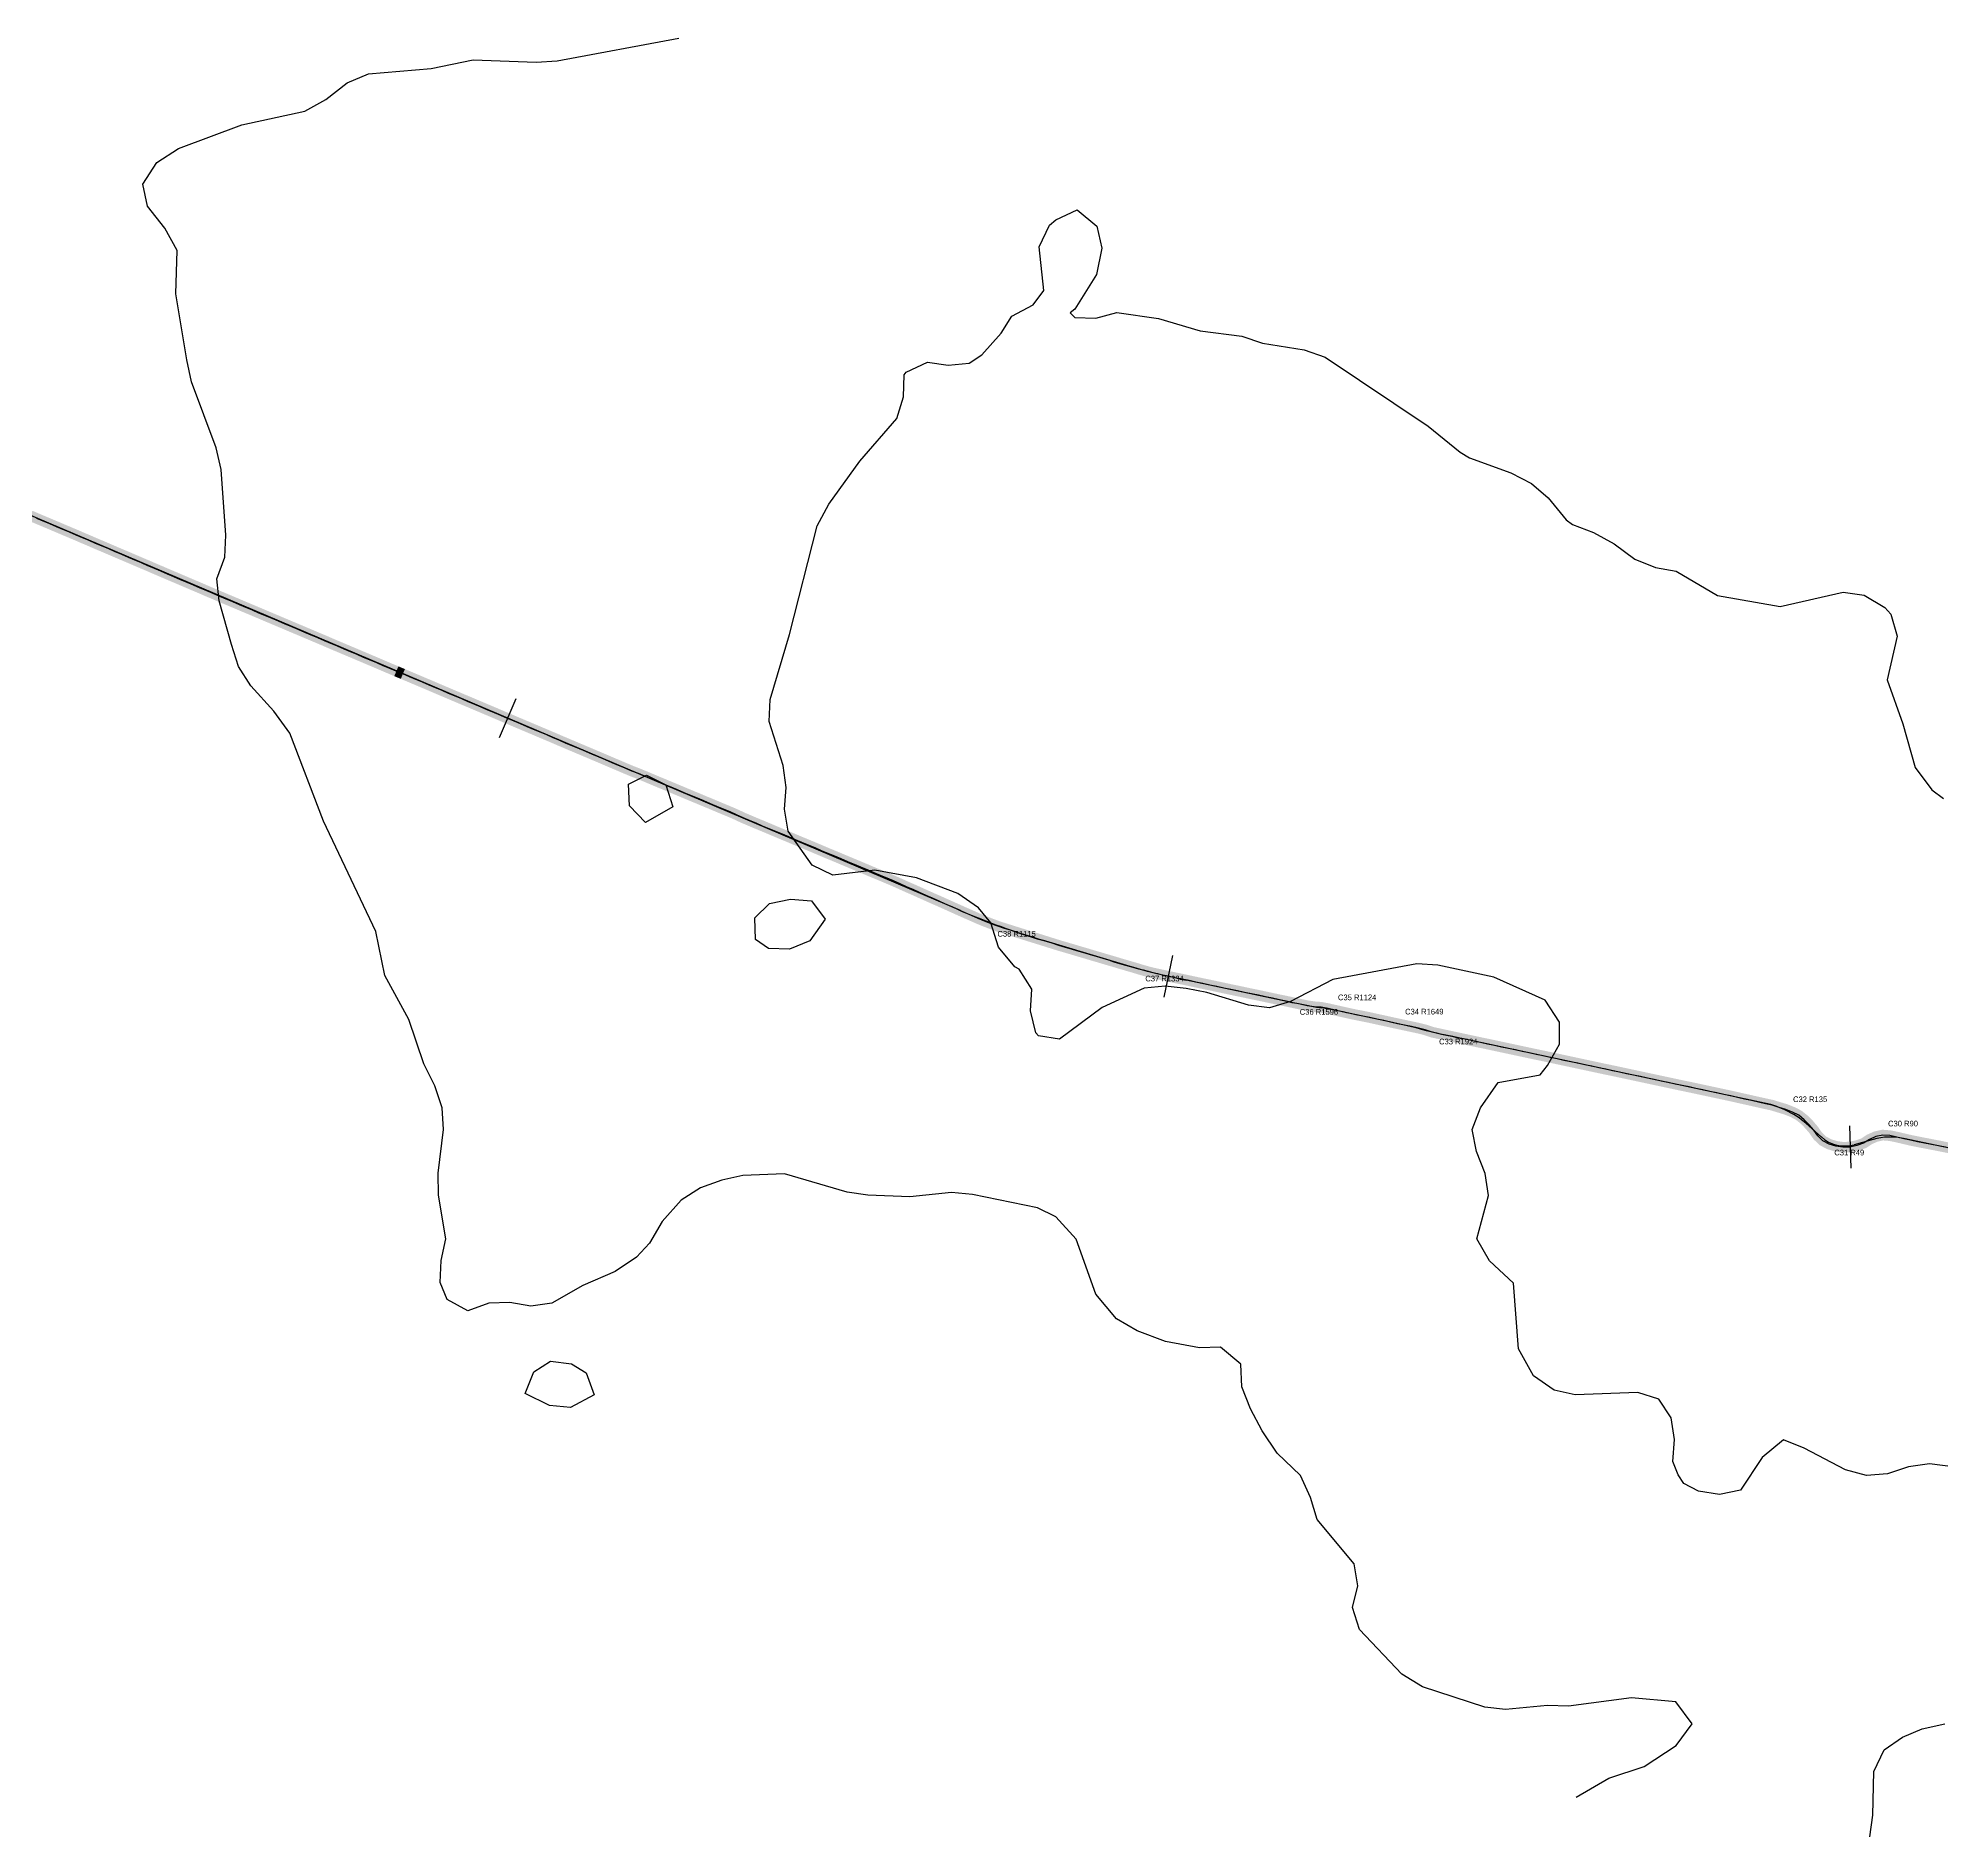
# Model space of a CAD drawing. Header units: metres. Extents: x 697254 to 930473, y 8023396 to 8227001.
# Drawn here: x 919628 to 922314, y 8030671 to 8033209 of the extents above; entities that cross this region are included whole.
import ezdxf

# ---------------------------------------------------------------- set-up
doc = ezdxf.new("R2010")
doc.units = ezdxf.units.M
for name, color, linetype in [('ALIGNMENT_FITTED', 4, 'Continuous'), ('CENTRELINE', 7, 'Continuous'), ('CHAINAGE', 7, 'Continuous'), ('CONTOUR_10M', 33, 'Continuous'), ('CURVE_LABELS', 4, 'Continuous'), ('GRADE_0-4', 3, 'Continuous'), ('GRADE_4-6', 2, 'Continuous')]:
    doc.layers.add(name, color=color, linetype=linetype)

msp = doc.modelspace()

# ---------------------------------------------------------------- linework, layer by layer
at = {"layer": 'ALIGNMENT_FITTED'}
for p, q in [((920929.3, 8031977.8), (918226.1, 8033126.4)), ((921140.4, 8031907.3), (921044.8, 8031936)), ((921382.8, 8031851.3), (921247.7, 8031879.9)), ((921527.9, 8031822.3), (921479.1, 8031832.7)), ((921579, 8031810.6), (921578.1, 8031810.8)), ((922063.5, 8031706.3), (921636.5, 8031797.4)), ((922143.5, 8031658.5), (922125.9, 8031674.4)), ((922216.7, 8031655.2), (922189.7, 8031647.7)), ((923804.7, 8031327.9), (922259.5, 8031656.6))]:
    msp.add_line(p, q, dxfattribs=at)
for centre, radius, start, end in [((921365.5, 8033004.3), 1115.4, -113.0226, -106.707), ((921523.9, 8033185.1), 1334.1, -106.707, -101.9484), ((921713.3, 8033413.2), 1596.4, -101.9484, -99.9093), ((921245.1, 8030733), 1124.4, 77.9867, 80.0907), ((921184.6, 8030209.3), 1649.2, 76.197, 77.9867), ((922037.9, 8033678.6), 1923.5, -103.803, -102.0451), ((922035.3, 8031574), 135.3, 47.9347, 77.9549), ((922176.5, 8031695.1), 49.2, -132.0653, -74.3722), ((922240.9, 8031568.8), 89.7, 77.991, 105.6278)]:
    msp.add_arc(centre, radius, start, end, dxfattribs=at)
at = {"layer": 'CENTRELINE'}
msp.add_polyline3d([(922318.6, 8031644.2, 1498.4), (922308.7, 8031646.2, 1497.7), (922298.9, 8031648.1, 1497.2), (922289.1, 8031650, 1496.9), (922279.2, 8031651.9, 1496.6), (922269.4, 8031653.9, 1496.6), (922259.7, 8031656.2, 1496.7), (922249.9, 8031658.5, 1496.8), (922240.1, 8031660.5, 1496.6), (922230.1, 8031661.3, 1496.4), (922220.5, 8031659.2, 1496.1), (922211.5, 8031655.2, 1495.9), (922203.1, 8031649.7, 1495.6), (922193.7, 8031646.5, 1495.4), (922183.9, 8031644.4, 1495.4), (922173.9, 8031644.1, 1495.7), (922164, 8031645.5, 1496.1), (922154.5, 8031648.5, 1496.4), (922145.7, 8031653.1, 1496.5), (922138.5, 8031660, 1496.6), (922132.9, 8031668.2, 1496.5), (922126.5, 8031675.8, 1496.3), (922119.5, 8031682.9, 1495.9), (922111.7, 8031689.2, 1495.7), (922102.8, 8031693.8, 1495.5), (922093.5, 8031697.5, 1495.2), (922083.9, 8031700.4, 1495), (922074.3, 8031703.4, 1494.8), (922064.5, 8031705.5, 1494.7), (922054.7, 8031707.7, 1494.5), (922045, 8031709.9, 1494.4), (922035.2, 8031712.1, 1494.2), (922025.4, 8031714.3, 1494), (922015.6, 8031716.5, 1493.7), (922005.9, 8031718.6, 1493.4), (921996.1, 8031720.7, 1493.2), (921986.3, 8031722.8, 1493), (921976.5, 8031724.9, 1493.2), (921966.7, 8031727, 1493.6), (921956.9, 8031729.1, 1494), (921947.1, 8031731.1, 1493.9), (921937.3, 8031733.2, 1493.6), (921927.5, 8031735.3, 1493.3), (921917.7, 8031737.4, 1493.1), (921907.9, 8031739.5, 1492.8), (921898.1, 8031741.6, 1492.6), (921888.3, 8031743.7, 1492.2), (921878.5, 8031745.8, 1491.8), (921868.7, 8031747.9, 1491.4), (921858.9, 8031750, 1491.3), (921849.1, 8031752.1, 1491.3), (921839.3, 8031754.1, 1491.3), (921829.5, 8031756.2, 1491.1), (921819.7, 8031758.3, 1490.9), (921809.9, 8031760.4, 1490.8), (921800.1, 8031762.5, 1490.6), (921790.3, 8031764.6, 1490.2), (921780.5, 8031766.7, 1489.8), (921770.7, 8031768.8, 1489.6), (921760.9, 8031770.9, 1489.5), (921751.1, 8031773, 1489.4), (921741.3, 8031775, 1489.3), (921731.5, 8031777.1, 1489.2), (921721.7, 8031779.2, 1489.1), (921711.9, 8031781.3, 1489.1), (921702.1, 8031783.4, 1489.2), (921692.3, 8031785.5, 1489.2), (921682.5, 8031787.6, 1489.3), (921672.7, 8031789.7, 1489.4), (921662.9, 8031791.7, 1489.5), (921653.1, 8031793.8, 1489.3), (921643.3, 8031795.9, 1488.8), (921633.5, 8031798, 1488.3), (921623.7, 8031800.1, 1488.2), (921613.9, 8031802.2, 1488.2), (921604.2, 8031804.3, 1488.2), (921594.4, 8031806.4, 1488.3), (921584.9, 8031809.7, 1488.4), (921575.2, 8031812.1, 1488.5), (921565.4, 8031814.2, 1488.6), (921555.6, 8031816.3, 1488.7), (921545.8, 8031818.4, 1488.9), (921536, 8031820.5, 1489), (921526.2, 8031822.7, 1488.9), (921516.4, 8031824.8, 1488.8), (921506.7, 8031827, 1488.8), (921496.8, 8031829, 1488.9), (921487, 8031830.9, 1489), (921477.2, 8031833, 1489.1), (921467.4, 8031835.2, 1489.2), (921457.7, 8031837.4, 1489.2), (921447.9, 8031839.6, 1489.3), (921438.1, 8031841.5, 1489.3), (921428.1, 8031842.3, 1489.3), (921418.2, 8031843.8, 1489.6), (921408.4, 8031845.9, 1489.9), (921398.6, 8031848, 1490.3), (921388.8, 8031850.1, 1490.7), (921379, 8031852.1, 1491), (921369.2, 8031854.2, 1491.2), (921359.4, 8031856.3, 1491.3), (921349.6, 8031858.4, 1491.1), (921339.8, 8031860.4, 1490.8), (921330, 8031862.5, 1490.6), (921320.2, 8031864.6, 1490.5), (921310.4, 8031866.6, 1490.4), (921300.6, 8031868.7, 1490.4), (921290.8, 8031870.8, 1490.3), (921281, 8031872.9, 1490.3), (921271.2, 8031874.9, 1490.2), (921261.4, 8031877, 1490.2), (921251.6, 8031879.1, 1490.2), (921241.8, 8031881.2, 1490.3), (921232, 8031883.2, 1490.4), (921222.2, 8031885.3, 1490.5), (921212.4, 8031887.4, 1490.5), (921202.6, 8031889.5, 1490.4), (921192.9, 8031891.9, 1490.3), (921183.3, 8031894.7, 1490.5), (921173.7, 8031897.6, 1490.8), (921164.1, 8031900.4, 1491.1), (921154.5, 8031903.2, 1491.2), (921144.9, 8031906.1, 1491.1), (921135.3, 8031908.9, 1491), (921125.6, 8031911.8, 1491), (921116, 8031914.6, 1491), (921106.4, 8031917.5, 1490.9), (921096.8, 8031920.3, 1490.8), (921087.2, 8031923.2, 1490.7), (921077.6, 8031926, 1490.5), (921068, 8031928.8, 1490.5), (921058.4, 8031931.8, 1490.7), (921048.9, 8031934.8, 1490.8), (921039.3, 8031937.8, 1490.7), (921029.8, 8031940.7, 1490.6), (921020.2, 8031943.7, 1490.5), (921010.6, 8031946.7, 1490.4), (921001.1, 8031949.7, 1490.4), (920991.5, 8031952.7, 1490.4), (920982, 8031955.8, 1490.4), (920972.6, 8031959.3, 1490.1), (920963.2, 8031962.9, 1489.8), (920954, 8031966.7, 1489.6), (920944.8, 8031970.8, 1489.5), (920935.7, 8031974.8, 1489.5), (920926.5, 8031978.9, 1489.6), (920917.4, 8031983, 1489.6), (920908.2, 8031987.1, 1489.6), (920899.1, 8031991.2, 1489.7), (920889.9, 8031995.2, 1489.7), (920880.8, 8031999.3, 1489.7), (920871.6, 8032003.4, 1489.6), (920862.5, 8032007.5, 1489.6), (920853.3, 8032011.5, 1489.7), (920844.2, 8032015.6, 1489.8), (920835, 8032019.7, 1489.9), (920825.8, 8032023.6, 1489.9), (920816.6, 8032027.5, 1490), (920807.3, 8032031.3, 1490), (920798.1, 8032035.2, 1489.9), (920788.8, 8032039.1, 1489.9), (920779.6, 8032043, 1490), (920770.4, 8032046.8, 1490.4), (920761.1, 8032050.7, 1490.8), (920751.9, 8032054.6, 1491.3), (920742.6, 8032058.4, 1491.3), (920733.4, 8032062.3, 1491), (920724.2, 8032066.2, 1490.8), (920714.9, 8032070.1, 1490.7), (920705.7, 8032073.9, 1490.5), (920696.4, 8032077.8, 1490.3), (920687.2, 8032081.7, 1490.2), (920678, 8032085.5, 1490), (920668.7, 8032089.4, 1489.9), (920659.5, 8032093.3, 1489.6), (920650.2, 8032097.2, 1489.3), (920641, 8032101, 1489), (920631.8, 8032104.9, 1488.7), (920622.6, 8032108.8, 1489), (920613.5, 8032113.1, 1489.2), (920604.3, 8032117.1, 1489.5), (920595.1, 8032120.9, 1489.7), (920585.8, 8032124.8, 1490), (920576.6, 8032128.7, 1490.2), (920567.3, 8032132.5, 1490.2), (920558.1, 8032136.4, 1489.9), (920548.8, 8032140.2, 1489.5), (920539.6, 8032144.1, 1489.3), (920530.3, 8032148, 1489.5), (920521.1, 8032151.8, 1489.7), (920511.9, 8032155.7, 1490.4), (920502.6, 8032159.5, 1491.4), (920493.4, 8032163.4, 1492.2), (920484.1, 8032167.3, 1492.4), (920474.9, 8032171.1, 1491.6), (920465.5, 8032174.7, 1491.1), (920456.3, 8032178.6, 1490.9), (920447.1, 8032182.5, 1490), (920437.9, 8032186.4, 1489.3), (920428.6, 8032190.4, 1488.5), (920419.4, 8032194.3, 1489.1), (920410.2, 8032198.2, 1489.7), (920401, 8032202.1, 1490.2), (920391.7, 8032206, 1489.9), (920382.5, 8032209.9, 1489.5), (920373.3, 8032213.8, 1489), (920364.1, 8032217.7, 1488.9), (920354.9, 8032221.7, 1489.1), (920345.6, 8032225.6, 1489.2), (920336.4, 8032229.5, 1489.1), (920327.2, 8032233.4, 1488.9), (920318, 8032237.3, 1488.9), (920308.7, 8032241.2, 1488.9), (920299.5, 8032245.1, 1489.1), (920290.3, 8032249, 1489.8), (920281.1, 8032252.9, 1490.9), (920271.9, 8032256.9, 1490.3), (920262.6, 8032260.8, 1489.7), (920253.4, 8032264.7, 1489.1), (920244.2, 8032268.6, 1488.2), (920235, 8032272.5, 1487.3), (920225.7, 8032276.4, 1486.7), (920216.5, 8032280.3, 1486), (920207.3, 8032284.2, 1485.3), (920198.1, 8032288.1, 1484.7), (920188.8, 8032292.1, 1484.1), (920179.6, 8032296, 1483.5), (920170.4, 8032299.9, 1483), (920161.2, 8032303.8, 1482.6), (920152, 8032307.7, 1482.2), (920142.7, 8032311.6, 1481.9), (920133.5, 8032315.5, 1482), (920124.3, 8032319.4, 1483.6), (920115.1, 8032323.3, 1484.8), (920105.8, 8032327.3, 1485.6), (920096.6, 8032331.2, 1485.5), (920087.4, 8032335.1, 1485.3), (920078.2, 8032339, 1484.8), (920069, 8032342.9, 1482.9), (920059.7, 8032346.8, 1480.9), (920050.5, 8032350.7, 1479.2), (920041.3, 8032354.6, 1479), (920032.1, 8032358.6, 1479.1), (920022.8, 8032362.5, 1479.2), (920013.6, 8032366.4, 1479.8), (920004.4, 8032370.3, 1480.6), (919995.2, 8032374.2, 1481.3), (919985.9, 8032378.1, 1481.7), (919976.7, 8032382, 1481.5), (919967.5, 8032385.9, 1481.3), (919958.2, 8032389.8, 1481.2), (919949, 8032393.7, 1480.9), (919939.8, 8032397.6, 1480.7), (919930.6, 8032401.5, 1480.6), (919921.3, 8032405.4, 1480.6), (919912.1, 8032409.3, 1480.5), (919902.9, 8032413.2, 1480.5), (919893.6, 8032417.1, 1480.4), (919884.4, 8032421, 1480.2), (919875.2, 8032424.9, 1480.1), (919866, 8032428.8, 1480.1), (919856.8, 8032432.8, 1480.1), (919847.6, 8032436.7, 1480.2), (919838.4, 8032440.6, 1480.3), (919829.2, 8032444.6, 1480.3), (919819.9, 8032448.5, 1480.2), (919810.7, 8032452.4, 1479.8), (919801.5, 8032456.4, 1479.5), (919792.3, 8032460.3, 1479.2), (919783.1, 8032464.3, 1479.1), (919773.9, 8032468.2, 1479), (919764.7, 8032472.1, 1478.9), (919755.5, 8032476.1, 1478.8), (919746.2, 8032480, 1478.8), (919737, 8032483.9, 1478.8), (919727.8, 8032487.9, 1478.8), (919718.6, 8032491.8, 1478.7), (919709.4, 8032495.7, 1478.6), (919700.2, 8032499.7, 1478.4), (919691, 8032503.6, 1478.3), (919681.8, 8032507.6, 1478.4), (919672.5, 8032511.5, 1478.4), (919663.3, 8032515.4, 1478.4), (919654.1, 8032519.3, 1478.3), (919644.9, 8032523.2, 1478.2), (919635.6, 8032527.1, 1478.2), (919626.4, 8032531, 1478.1)], dxfattribs=at)
at = {"layer": 'CHAINAGE'}
for p, q in [((920302, 8032276.7), (920278.6, 8032221.4)), ((921228.4, 8031914.7), (921216, 8031856)), ((922183, 8031674.4), (922184.9, 8031614.4))]:
    msp.add_line(p, q, dxfattribs=at)
at = {"layer": 'CONTOUR_10M'}
for points, elevation in [([(921797.9, 8030727.4), (921843.8, 8030754.3), (921893.8, 8030770.6), (921938.9, 8030800.4), (921961.1, 8030830.8), (921938.1, 8030862), (921875.7, 8030867.8), (921786.9, 8030855.9), (921757.4, 8030856.8), (921698.2, 8030850.9), (921668.8, 8030854.3), (921580.9, 8030882.9), (921551.7, 8030900.9), (921492.2, 8030963.9), (921482.4, 8030994.9), (921489.9, 8031025.6), (921484.7, 8031056.5), (921432.5, 8031119.2), (921423, 8031150.2), (921408.9, 8031181.3), (921375.8, 8031212.8), (921354.7, 8031244.1), (921338.1, 8031275.2), (921326.1, 8031306.3), (921324.9, 8031338.2), (921295.9, 8031362), (921266.3, 8031361.2), (921218.5, 8031370.2), (921178.3, 8031385.1), (921149.1, 8031402.2), (921120.3, 8031437.1), (921092.5, 8031514.5), (921063.6, 8031546.2), (921037.8, 8031558.9), (920946.2, 8031577.6), (920916.8, 8031580.4), (920857.6, 8031574.3), (920798.6, 8031576.4), (920769.2, 8031580.9), (920681.2, 8031606.5), (920622.1, 8031604.3), (920592.5, 8031597.9), (920562.7, 8031587.1), (920535.2, 8031569.5), (920508.6, 8031539.3), (920490.6, 8031508.8), (920472.1, 8031489), (920442.1, 8031469.1), (920396.5, 8031449.2), (920352.7, 8031424.4), (920323, 8031420.2), (920293.6, 8031425.1), (920264.1, 8031424.4), (920234.4, 8031413.2), (920205.2, 8031429.4), (920195.2, 8031453.5), (920196.9, 8031484.2), (920203.4, 8031514.9), (920192.8, 8031576.7), (920192.7, 8031607.5), (920200.2, 8031669), (920198.3, 8031699.8), (920187.9, 8031730.9), (920172.1, 8031762), (920151.1, 8031824.1), (920117.5, 8031886.4), (920104.7, 8031948.3), (920031, 8032103.8), (919983.4, 8032228.1), (919960.9, 8032259.3), (919928.3, 8032294.8), (919911, 8032322), (919900.8, 8032353), (919883.5, 8032415), (919880.4, 8032445.9), (919891.7, 8032476.4), (919892.8, 8032507.2), (919886.5, 8032599.8), (919879.4, 8032630.7), (919844.7, 8032723.9), (919837.9, 8032754.8), (919822.3, 8032847.6), (919824.4, 8032909.1), (919806.9, 8032940.3), (919782.6, 8032971.6), (919776.1, 8033002.6), (919795.8, 8033033), (919826.2, 8033052.6), (919915.5, 8033086.2), (920004.4, 8033105.4), (920034.3, 8033121.7), (920064.3, 8033145.4), (920094.1, 8033158.3), (920182.8, 8033165.6), (920242.1, 8033177.9), (920330.6, 8033174.4), (920360.2, 8033176.4), (920532, 8033208.5)], 1480), ([(922354.8, 8031190.3), (922295.9, 8031197.8), (922266.3, 8031193.2), (922236.6, 8031183.6), (922207, 8031181.1), (922177.7, 8031189), (922119.3, 8031219.7), (922090, 8031231.6), (922060, 8031206.4), (922029.5, 8031160.3), (921999.8, 8031154.2), (921970.4, 8031159.1), (921949.7, 8031169.9), (921941.4, 8031182.2), (921934.1, 8031201), (921936.3, 8031231.8), (921931.7, 8031262.7), (921914.1, 8031288.9), (921884.8, 8031298.2), (921796.2, 8031295), (921766.8, 8031301.6), (921737.7, 8031321.5), (921716.3, 8031359.7), (921709.4, 8031452.2), (921675.3, 8031483.7), (921657.6, 8031514.9), (921673.9, 8031576.2), (921669.3, 8031607.1), (921656.9, 8031638.2), (921651, 8031669.1), (921662.6, 8031699.7), (921687.5, 8031735.4), (921746.7, 8031746.3), (921757.3, 8031759.3), (921774.1, 8031789.7), (921774.2, 8031820.5), (921753.9, 8031851.7), (921681.5, 8031884.1), (921602.4, 8031900.9), (921573, 8031902.9), (921454.4, 8031880.5), (921394.7, 8031849.5), (921365, 8031840.9), (921335.6, 8031844.5), (921276.9, 8031862.6), (921247.5, 8031868.2), (921218.1, 8031871.3), (921188.5, 8031868.7), (921128.9, 8031841.4), (921068.9, 8031796.4), (921039.5, 8031801.2), (921035.5, 8031805.4), (921027.9, 8031836.3), (921030, 8031867.1), (921012, 8031895.3), (921005.9, 8031898.4), (920983.1, 8031926.1), (920972.2, 8031960.7), (920954.8, 8031981.8), (920925.7, 8032001.9), (920867.1, 8032024.2), (920808.3, 8032034.7), (920749.1, 8032028.1), (920719.9, 8032041.9), (920686, 8032090), (920681.1, 8032120.9), (920683.3, 8032151.7), (920679.2, 8032182.6), (920659.2, 8032244.6), (920660.7, 8032275.4), (920687.9, 8032367.2), (920727, 8032520.4), (920743.5, 8032550.9), (920787.3, 8032611.6), (920839.6, 8032672.1), (920848.8, 8032702.7), (920849.9, 8032733.5), (920852.7, 8032737.4), (920882.5, 8032751.3), (920911.9, 8032747.3), (920941.5, 8032750), (920959.6, 8032761.9), (920986.5, 8032792.2), (921001.9, 8032816.2), (921031.8, 8032832.1), (921046.7, 8032852.5), (921040, 8032914.3), (921054.8, 8032944.8), (921063.9, 8032952.3), (921093.7, 8032966.3), (921121.7, 8032943.3), (921128.7, 8032912.4), (921121.3, 8032875.2), (921090.7, 8032826.2), (921084.1, 8032820.9), (921090.5, 8032814.3), (921120, 8032813.5), (921149.7, 8032821.6), (921208.5, 8032812.9), (921267.2, 8032795.6), (921326.1, 8032788.1), (921355.4, 8032778.2), (921414.2, 8032768.8), (921443.5, 8032758.4), (921589, 8032661.2), (921634.2, 8032624.4), (921647.1, 8032616.7), (921705.7, 8032595.2), (921734.9, 8032580.1), (921758.1, 8032560.2), (921783.8, 8032528.8), (921792.7, 8032522.4), (921822, 8032511.4), (921851.2, 8032495.1), (921880.2, 8032473.6), (921909.5, 8032461.8), (921938.9, 8032456.4), (921997.2, 8032422.2), (922085.4, 8032406.8), (922174.4, 8032427.2), (922203.9, 8032422.8), (922233, 8032405.2), (922241.7, 8032395.9), (922250.5, 8032364.9), (922236.2, 8032303.6), (922258.3, 8032241.5), (922275.9, 8032179.5), (922299.3, 8032148.2), (922315.8, 8032135.9)], 1490), ([(920460.9, 8032156.4), (920486.5, 8032168.8), (920513.6, 8032155.3), (920523.4, 8032124.2), (920485, 8032102), (920462.5, 8032125.5), (920460.9, 8032156.4)], 1490), ([(920639, 8031967.8), (920659.7, 8031988.1), (920689.4, 8031993.9), (920718.9, 8031991.9), (920738.5, 8031965.7), (920716.7, 8031935.3), (920687.9, 8031923.5), (920658.4, 8031924.6), (920639.9, 8031936.9), (920639, 8031967.8)], 1490), ([(920327.6, 8031327.4), (920350.9, 8031342.5), (920380.4, 8031338.5), (920401.3, 8031325.9), (920412.7, 8031294.8), (920379.1, 8031277), (920349.6, 8031279.9), (920315.1, 8031296.9), (920327.6, 8031327.4)], 1480), ([(922211.9, 8030671.4), (922216.3, 8030702.1), (922217.6, 8030763.7), (922232.2, 8030794.2), (922258.2, 8030811.9), (922285.5, 8030823.9), (922317.6, 8030831)], 1490)]:
    msp.add_lwpolyline(points, dxfattribs=dict(at, elevation=elevation))
at = {"layer": 'GRADE_0-4', "const_width": 15}
for points in [[(920133.5, 8032315.5), (920124.3, 8032319.4), (920115.1, 8032323.3), (920105.8, 8032327.3), (920096.6, 8032331.2), (920087.4, 8032335.1), (920078.2, 8032339), (920069, 8032342.9), (920059.7, 8032346.8), (920050.5, 8032350.7), (920041.3, 8032354.6), (920032.1, 8032358.6), (920022.8, 8032362.5), (920013.6, 8032366.4), (920004.4, 8032370.3), (919995.2, 8032374.2), (919985.9, 8032378.1), (919976.7, 8032382), (919967.5, 8032385.9), (919958.2, 8032389.8), (919949, 8032393.7), (919939.8, 8032397.6), (919930.6, 8032401.5), (919921.3, 8032405.4), (919912.1, 8032409.3), (919902.9, 8032413.2), (919893.6, 8032417.1), (919884.4, 8032421), (919875.2, 8032424.9), (919866, 8032428.8), (919856.8, 8032432.8), (919847.6, 8032436.7), (919838.4, 8032440.6), (919829.2, 8032444.6), (919819.9, 8032448.5), (919810.7, 8032452.4), (919801.5, 8032456.4), (919792.3, 8032460.3), (919783.1, 8032464.3), (919773.9, 8032468.2), (919764.7, 8032472.1), (919755.5, 8032476.1), (919746.2, 8032480), (919737, 8032483.9), (919727.8, 8032487.9), (919718.6, 8032491.8), (919709.4, 8032495.7), (919700.2, 8032499.7), (919691, 8032503.6), (919681.8, 8032507.6), (919672.5, 8032511.5), (919663.3, 8032515.4), (919654.1, 8032519.3), (919644.9, 8032523.2), (919635.6, 8032527.1), (919626.4, 8032531), (919617.2, 8032534.9)], [(922328.4, 8031642.2), (922318.6, 8031644.2), (922308.7, 8031646.2), (922298.9, 8031648.1), (922289.1, 8031650), (922279.2, 8031651.9), (922269.4, 8031653.9), (922259.7, 8031656.2), (922249.9, 8031658.5), (922240.1, 8031660.5), (922230.1, 8031661.3), (922220.5, 8031659.2), (922211.5, 8031655.2), (922203.1, 8031649.7), (922193.7, 8031646.5), (922183.9, 8031644.4), (922173.9, 8031644.1), (922164, 8031645.5), (922154.5, 8031648.5), (922145.7, 8031653.1), (922138.5, 8031660), (922132.9, 8031668.2), (922126.5, 8031675.8), (922119.5, 8031682.9), (922111.7, 8031689.2), (922102.8, 8031693.8), (922093.5, 8031697.5), (922083.9, 8031700.4), (922074.3, 8031703.4), (922064.5, 8031705.5), (922054.7, 8031707.7), (922045, 8031709.9), (922035.2, 8031712.1), (922025.4, 8031714.3), (922015.6, 8031716.5), (922005.9, 8031718.6), (921996.1, 8031720.7), (921986.3, 8031722.8), (921976.5, 8031724.9), (921966.7, 8031727), (921956.9, 8031729.1), (921947.1, 8031731.1), (921937.3, 8031733.2), (921927.5, 8031735.3), (921917.7, 8031737.4), (921907.9, 8031739.5), (921898.1, 8031741.6), (921888.3, 8031743.7), (921878.5, 8031745.8), (921868.7, 8031747.9), (921858.9, 8031750), (921849.1, 8031752.1), (921839.3, 8031754.1), (921829.5, 8031756.2), (921819.7, 8031758.3), (921809.9, 8031760.4), (921800.1, 8031762.5), (921790.3, 8031764.6), (921780.5, 8031766.7), (921770.7, 8031768.8), (921760.9, 8031770.9), (921751.1, 8031773), (921741.3, 8031775), (921731.5, 8031777.1), (921721.7, 8031779.2), (921711.9, 8031781.3), (921702.1, 8031783.4), (921692.3, 8031785.5), (921682.5, 8031787.6), (921672.7, 8031789.7), (921662.9, 8031791.7), (921653.1, 8031793.8), (921643.3, 8031795.9), (921633.5, 8031798), (921623.7, 8031800.1), (921613.9, 8031802.2), (921604.2, 8031804.3), (921594.4, 8031806.4), (921584.9, 8031809.7), (921575.2, 8031812.1), (921565.4, 8031814.2), (921555.6, 8031816.3), (921545.8, 8031818.4), (921536, 8031820.5), (921526.2, 8031822.7), (921516.4, 8031824.8), (921506.7, 8031827), (921496.8, 8031829), (921487, 8031830.9), (921477.2, 8031833), (921467.4, 8031835.2), (921457.7, 8031837.4), (921447.9, 8031839.6), (921438.1, 8031841.5), (921428.1, 8031842.3), (921418.2, 8031843.8), (921408.4, 8031845.9), (921398.6, 8031848), (921388.8, 8031850.1), (921379, 8031852.1), (921369.2, 8031854.2), (921359.4, 8031856.3), (921349.6, 8031858.4), (921339.8, 8031860.4), (921330, 8031862.5), (921320.2, 8031864.6), (921310.4, 8031866.6), (921300.6, 8031868.7), (921290.8, 8031870.8), (921281, 8031872.9), (921271.2, 8031874.9), (921261.4, 8031877), (921251.6, 8031879.1), (921241.8, 8031881.2), (921232, 8031883.2), (921222.2, 8031885.3), (921212.4, 8031887.4), (921202.6, 8031889.5), (921192.9, 8031891.9), (921183.3, 8031894.7), (921173.7, 8031897.6), (921164.1, 8031900.4), (921154.5, 8031903.2), (921144.9, 8031906.1), (921135.3, 8031908.9), (921125.6, 8031911.8), (921116, 8031914.6), (921106.4, 8031917.5), (921096.8, 8031920.3), (921087.2, 8031923.2), (921077.6, 8031926), (921068, 8031928.8), (921058.4, 8031931.8), (921048.9, 8031934.8), (921039.3, 8031937.8), (921029.8, 8031940.7), (921020.2, 8031943.7), (921010.6, 8031946.7), (921001.1, 8031949.7), (920991.5, 8031952.7), (920982, 8031955.8), (920972.6, 8031959.3), (920963.2, 8031962.9), (920954, 8031966.7), (920944.8, 8031970.8), (920935.7, 8031974.8), (920926.5, 8031978.9), (920917.4, 8031983), (920908.2, 8031987.1), (920899.1, 8031991.2), (920889.9, 8031995.2), (920880.8, 8031999.3), (920871.6, 8032003.4), (920862.5, 8032007.5), (920853.3, 8032011.5), (920844.2, 8032015.6), (920835, 8032019.7), (920825.8, 8032023.6), (920816.6, 8032027.5), (920807.3, 8032031.3), (920798.1, 8032035.2), (920788.8, 8032039.1), (920779.6, 8032043), (920770.4, 8032046.8), (920761.1, 8032050.7), (920751.9, 8032054.6), (920742.6, 8032058.4), (920733.4, 8032062.3), (920724.2, 8032066.2), (920714.9, 8032070.1), (920705.7, 8032073.9), (920696.4, 8032077.8), (920687.2, 8032081.7), (920678, 8032085.5), (920668.7, 8032089.4), (920659.5, 8032093.3), (920650.2, 8032097.2), (920641, 8032101), (920631.8, 8032104.9), (920622.6, 8032108.8), (920613.5, 8032113.1), (920604.3, 8032117.1), (920595.1, 8032120.9), (920585.8, 8032124.8), (920576.6, 8032128.7), (920567.3, 8032132.5), (920558.1, 8032136.4), (920548.8, 8032140.2), (920539.6, 8032144.1), (920530.3, 8032148), (920521.1, 8032151.8), (920511.9, 8032155.7), (920502.6, 8032159.5), (920493.4, 8032163.4), (920484.1, 8032167.3), (920474.9, 8032171.1), (920465.5, 8032174.7), (920456.3, 8032178.6), (920447.1, 8032182.5), (920437.9, 8032186.4), (920428.6, 8032190.4), (920419.4, 8032194.3), (920410.2, 8032198.2), (920401, 8032202.1), (920391.7, 8032206), (920382.5, 8032209.9), (920373.3, 8032213.8), (920364.1, 8032217.7), (920354.9, 8032221.7), (920345.6, 8032225.6), (920336.4, 8032229.5), (920327.2, 8032233.4), (920318, 8032237.3), (920308.7, 8032241.2), (920299.5, 8032245.1), (920290.3, 8032249), (920281.1, 8032252.9), (920271.9, 8032256.9), (920262.6, 8032260.8), (920253.4, 8032264.7), (920244.2, 8032268.6), (920235, 8032272.5), (920225.7, 8032276.4), (920216.5, 8032280.3), (920207.3, 8032284.2), (920198.1, 8032288.1), (920188.8, 8032292.1), (920179.6, 8032296), (920170.4, 8032299.9), (920161.2, 8032303.8), (920152, 8032307.7), (920142.7, 8032311.6)]]:
    msp.add_lwpolyline(points, dxfattribs=at)
at = {"layer": 'GRADE_4-6', "const_width": 15}
msp.add_lwpolyline([(920142.7, 8032311.6), (920133.5, 8032315.5)], dxfattribs=at)

# ---------------------------------------------------------------- texts
at = {"layer": 'CURVE_LABELS'}
for s, p in [('C38 R1115', (920981.4, 8031941.2)), ('C37 R1334', (921190, 8031878)), ('C35 R1124', (921461.7, 8031851.5)), ('C36 R1596', (921407.8, 8031831)), ('C34 R1649', (921556.4, 8031831.4)), ('C33 R1924', (921604.3, 8031789.2)), ('C32 R135', (922103.6, 8031707.8)), ('C30 R90', (922237.6, 8031673.5)), ('C31 R49', (922161.8, 8031632.6))]:
    msp.add_text(s, height=8, dxfattribs=at).set_placement(p)

doc.saveas('drawing.dxf')
